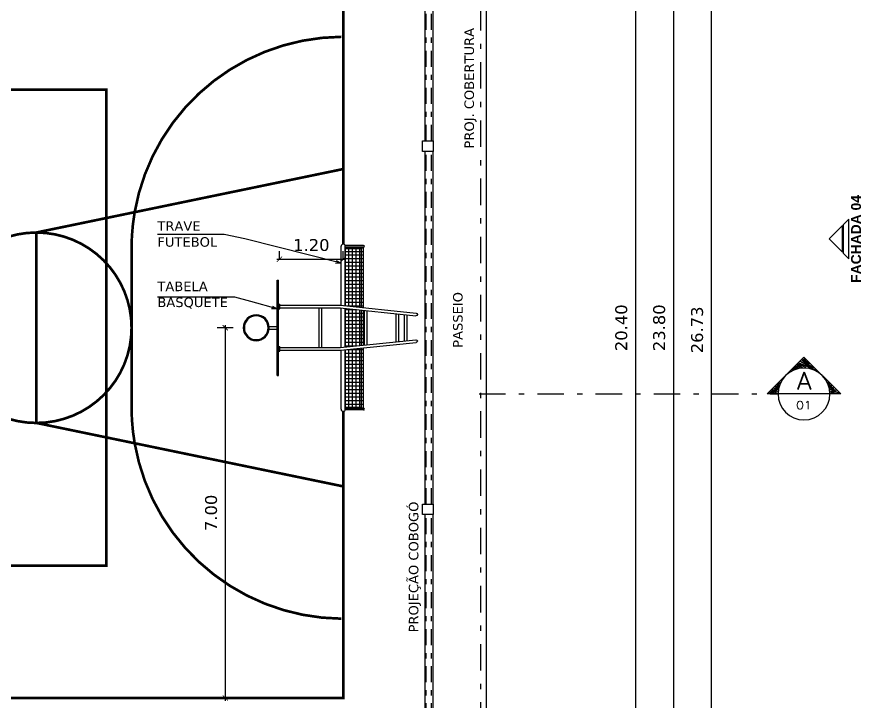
# Model space of a CAD drawing. Header units: inches. Extents: x -64 to 509, y -100 to 268.
# Drawn here: x 97.66 to 113.62, y -13.93 to -0.97 of the extents above; entities that cross this region are included whole.
import ezdxf
from ezdxf.enums import TextEntityAlignment as Align

# ---------------------------------------------------------------- set-up
doc = ezdxf.new("R2010")
doc.units = ezdxf.units.IN
doc.header["$MEASUREMENT"] = 0
doc.header["$PDMODE"] = 35
for name, pattern in [('DASHDOT2', [0.5, 0.25, -0.125, 0, -0.125]), ('DASHDOTX2', [2, 1, -0.5, 0, -0.5]), ('HIDDEN', [0.375, 0.25, -0.125])]:
    doc.linetypes.add(name, pattern=pattern)
for name, color, linetype in [('A-01', 1, 'Continuous'), ('ARQ_REBOCO', 4, 'Continuous'), ('COTA', 1, 'Continuous'), ('INDICACAO', 2, 'Continuous'), ('PILAR', 5, 'Continuous'), ('PISOS', 8, 'Continuous'), ('PROJ COBERTA', 8, 'DASHDOTX2'), ('TXAMB', 2, 'Continuous')]:
    doc.layers.add(name, color=color, linetype=linetype)
doc.styles.add('AMB100', font='verdana.ttf')
doc.styles.add('AMB125', font='verdana.ttf')
doc.styles.add('SWISS', font='arialbd.ttf')
doc.styles.add('T15', font='SIMPLEX.shx', dxfattribs={"width": 1.1, "height": 0.075})
doc.styles.add('T32', font='SIMPLEX.shx', dxfattribs={"width": 1.1, "height": 0.32})
doc.dimstyles.new('COTA125$0', dxfattribs={"dimtxt": 0.225, "dimasz": 0.1, "dimexe": 0.15, "dimexo": 0.5, "dimgap": 0.15, "dimtad": 1, "dimzin": 4, "dimdsep": 46, "dimtxsty": 'AMB125', "dimblk": 'ARCHTICK', "dimcen": -0.1, "dimdle": 0.05, "dimclrd": 256, "dimclre": 256, "dimclrt": 3, "dimadec": 0, "dimazin": 0, "dimtfac": 1, "dimtix": 1, "dimtmove": 2, "dimatfit": 3, "dimldrblk": 'OPEN30', "dimfxl": 0.5, "dimfxlon": 1, "dimtvp": 0.5, "dimtfillclr": 2, "dimtolj": 1, "dimtzin": 4, "dimarcsym": 0})
doc.dimstyles.new('COTA125$7', dxfattribs={"dimtxt": 0.225, "dimasz": 0.1, "dimexe": 0.15, "dimexo": 0.5, "dimgap": 0.15, "dimtad": 1, "dimzin": 4, "dimdsep": 46, "dimtxsty": 'AMB125', "dimblk": 'ARCHTICK', "dimcen": -0.1, "dimdle": 0.05, "dimclrd": 256, "dimclre": 256, "dimclrt": 3, "dimadec": 0, "dimazin": 0, "dimtfac": 1, "dimtix": 1, "dimtmove": 2, "dimatfit": 3, "dimldrblk": 'OPEN30', "dimfxl": 0.5, "dimfxlon": 1, "dimtvp": 0.5, "dimtfillclr": 2, "dimtolj": 1, "dimtzin": 4, "dimarcsym": 0})

# ---------------------------------------------------------------- blocks, each defined once
blk = doc.blocks.new('_ArchTick')
at = {"color": 0, "linetype": 'ByBlock', "const_width": 0.15}
blk.add_lwpolyline([(-0.5, -0.5), (0.5, 0.5)], dxfattribs=at)
blk = doc.blocks.new('*D145')
at = {"layer": 'COTA', "lineweight": -2, "transparency": 16777216}
for p, q in [((109.353, 3.4), (109.353, -17.1)), ((108.853, 3.35), (109.503, 3.35)), ((108.853, -17.05), (109.503, -17.05))]:
    blk.add_line(p, q, dxfattribs=at)
at = {"layer": 'DEFPOINTS', "color": 0, "transparency": 16777216}
for p in [(106.43, 3.35), (106.43, -17.05), (109.353, -17.05)]:
    blk.add_point(p, dxfattribs=at)
at = {"layer": 'COTA', "lineweight": -2, "transparency": 16777216, "xscale": 0.1, "yscale": 0.1, "zscale": 0.1}
for p, rotation in [((109.353, 3.35), 90), ((109.353, -17.05), 270)]:
    blk.add_blockref('_ArchTick', p, dxfattribs=dict(at, rotation=rotation))
at = {"layer": 'COTA', "color": 2, "transparency": 16777216, "insert": (109.086, -6.85), "char_height": 0.225, "attachment_point": 5, "rotation": 90, "style": 'AMB125'}
blk.add_mtext('\\A1;20.40', dxfattribs=at)
blk = doc.blocks.new('_Open30')
at = {"color": 0, "linetype": 'ByBlock', "lineweight": -2}
for p, q in [((-1, 0.27), (0, 0)), ((0, 0), (-1, -0.27)), ((0, 0), (-1, 0))]:
    blk.add_line(p, q, dxfattribs=at)
blk = doc.blocks.new('*D37')
at = {"layer": 'COTA', "lineweight": -2, "transparency": 16777216}
for p, q in [((109.57, 5.05), (110.22, 5.05)), ((110.07, 5.1), (110.07, -18.8)), ((109.57, -18.75), (110.22, -18.75))]:
    blk.add_line(p, q, dxfattribs=at)
at = {"layer": 'DEFPOINTS', "color": 0, "transparency": 16777216}
for p in [(105.53, 5.05), (105.53, -18.75), (110.07, -18.75)]:
    blk.add_point(p, dxfattribs=at)
at = {"layer": 'COTA', "lineweight": -2, "transparency": 16777216, "xscale": 0.1, "yscale": 0.1, "zscale": 0.1}
for p, rotation in [((110.07, 5.05), 90), ((110.07, -18.75), 270)]:
    blk.add_blockref('_ArchTick', p, dxfattribs=dict(at, rotation=rotation))
at = {"layer": 'COTA', "color": 2, "transparency": 16777216, "insert": (109.802, -6.85), "char_height": 0.225, "attachment_point": 5, "rotation": 90, "style": 'AMB125'}
blk.add_mtext('\\A1;23.80', dxfattribs=at)
blk = doc.blocks.new('corte')
at = {"layer": 'A-01', "color": 4}
for p, q in [((0, 0.694), (0, -0.694)), ((0, 0.694), (0.694, 0)), ((0, -0.694), (0.694, 0))]:
    blk.add_line(p, q, dxfattribs=at)
at = {"layer": 'A-01', "color": 4, "linetype": 'DASHDOT2', "ltscale": 2}
blk.add_line((0, -6.138), (0, -0.49), dxfattribs=at)
at = {"layer": 'A-01', "color": 2}
for points in [[(0.227, 0.447), (0.187, 0.487), (0.19, 0.459), (0.153, 0.524), (0.156, 0.478), (0.11, 0.567), (0.123, 0.484), (0.067, 0.61), (0.086, 0.493), (0.021, 0.659), (0.049, 0.499), (0.018, 0.57), (0.021, 0.505)], [(0.673, 0.001), (0.642, 0.035), (0.66, -0.014), (0.574, 0.103), (0.636, -0.036), (0.497, 0.18), (0.611, -0.063), (0.445, 0.229), (0.583, -0.088), (0.501, 0.038), (0.562, -0.113), (0.497, -0.026), (0.544, -0.137), (0.491, -0.076), (0.522, -0.153), (0.488, -0.119), (0.504, -0.168), (0.479, -0.153), (0.491, -0.189), (0.467, -0.174), (0.473, -0.205), (0.457, -0.199), (0.457, -0.22), (0.445, -0.22), (0.439, -0.242)], [(0.224, -0.454), (0.215, -0.451), (0.209, -0.469), (0.19, -0.46), (0.184, -0.494), (0.163, -0.475), (0.169, -0.509), (0.138, -0.482), (0.15, -0.525), (0.101, -0.485), (0.132, -0.546), (0.07, -0.491), (0.107, -0.571), (0.04, -0.497), (0.086, -0.595), (0.009, -0.509), (0.061, -0.614), (0.009, -0.571), (0.043, -0.635), (0.012, -0.614), (0.021, -0.654)]]:
    blk.add_lwpolyline(points, dxfattribs=at)
at = {"layer": 'A-01', "color": 4}
blk.add_circle((0, 0), 0.49, dxfattribs=at)
blk = doc.blocks.new('Ind-fac')
at = {"color": 2}
for p, q in [((-0.601, -0.897), (-0.001, -0.297)), ((0.599, -0.897), (-0.001, -0.297)), ((-0.893, -1.19), (-0.657, -0.954)), ((-0.657, -0.954), (0.656, -0.954)), ((-0.601, -0.897), (0.599, -0.897)), ((0.892, -1.19), (0.656, -0.954)), ((-0.893, -1.19), (0.892, -1.19))]:
    blk.add_line(p, q, dxfattribs=at)
at = {"color": 3, "style": 'SWISS', "flags": 4}
blk.add_attdef('N', text='', height=0.25, dxfattribs=at).set_placement((0.002, -0.635), align=Align.MIDDLE_CENTER)
blk = doc.blocks.new('*D342')
at = {"layer": 'COTA', "lineweight": -2, "transparency": 16777216}
for p, q in [((110.286, 6.475), (110.936, 6.475)), ((110.786, 6.525), (110.786, -20.305)), ((110.286, -20.255), (110.936, -20.255))]:
    blk.add_line(p, q, dxfattribs=at)
at = {"layer": 'DEFPOINTS', "color": 0, "transparency": 16777216}
for p in [(106.53, 6.475), (106.53, -20.255), (110.786, -20.255)]:
    blk.add_point(p, dxfattribs=at)
at = {"layer": 'COTA', "lineweight": -2, "transparency": 16777216, "xscale": 0.1, "yscale": 0.1, "zscale": 0.1}
for p, rotation in [((110.786, 6.475), 90), ((110.786, -20.255), 270)]:
    blk.add_blockref('_ArchTick', p, dxfattribs=dict(at, rotation=rotation))
at = {"layer": 'COTA', "color": 2, "transparency": 16777216, "insert": (110.519, -6.89), "char_height": 0.225, "attachment_point": 5, "rotation": 90, "style": 'AMB125'}
blk.add_mtext('\\A1;26.73', dxfattribs=at)
blk = doc.blocks.new('*D482')
at = {"layer": 'COTA', "lineweight": -2, "transparency": 16777216}
for p, q in [((102.626, -5.555), (102.626, -5.405)), ((103.83, -5.555), (103.83, -5.405)), ((102.576, -5.555), (103.88, -5.555))]:
    blk.add_line(p, q, dxfattribs=at)
at = {"layer": 'DEFPOINTS', "color": 0, "transparency": 16777216}
for p in [(103.83, -5.555), (102.626, -5.95), (103.83, -5.95)]:
    blk.add_point(p, dxfattribs=at)
at = {"layer": 'COTA', "lineweight": -2, "transparency": 16777216, "xscale": 0.1, "yscale": 0.1, "zscale": 0.1, "rotation": 180}
blk.add_blockref('_ArchTick', (102.626, -5.555), dxfattribs=at)
at = {"layer": 'COTA', "lineweight": -2, "transparency": 16777216, "xscale": 0.1, "yscale": 0.1, "zscale": 0.1}
blk.add_blockref('_ArchTick', (103.83, -5.555), dxfattribs=at)
at = {"layer": 'COTA', "color": 2, "transparency": 16777216, "insert": (103.228, -5.288), "char_height": 0.225, "attachment_point": 5, "style": 'AMB125'}
blk.add_mtext('\\A1;1.20', dxfattribs=at)
blk = doc.blocks.new('*D483')
at = {"layer": 'COTA', "lineweight": -2, "transparency": 16777216}
for p, q in [((101.751, -6.85), (101.451, -6.85)), ((101.601, -6.8), (101.601, -13.9)), ((101.751, -13.85), (101.451, -13.85))]:
    blk.add_line(p, q, dxfattribs=at)
at = {"layer": 'DEFPOINTS', "color": 0, "transparency": 16777216}
for p in [(102.251, -6.85), (101.601, -13.85), (102.251, -13.85)]:
    blk.add_point(p, dxfattribs=at)
at = {"layer": 'COTA', "lineweight": -2, "transparency": 16777216, "xscale": 0.1, "yscale": 0.1, "zscale": 0.1}
for p, rotation in [((101.601, -6.85), 90), ((101.601, -13.85), 270)]:
    blk.add_blockref('_ArchTick', p, dxfattribs=dict(at, rotation=rotation))
at = {"layer": 'COTA', "color": 2, "transparency": 16777216, "insert": (101.334, -10.35), "char_height": 0.225, "attachment_point": 5, "rotation": 90, "style": 'AMB125'}
blk.add_mtext('\\A1;7.00', dxfattribs=at)
blk = doc.blocks.new('TABELA')
at = {"color": 2}
for p, q in [((2.433, -0.9), (2.433, 0.9)), ((2.458, 0.9), (2.433, 0.9)), ((2.458, -0.9), (2.458, 0.9)), ((1.258, 0.425), (-0.17, 0.277)), ((1.263, 0.375), (-0.165, 0.228)), ((0.758, -0.323), (0.758, 0.323)), ((0.808, -0.328), (0.808, 0.328)), ((2.403, 0.425), (1.258, 0.425)), ((2.403, 0.375), (1.258, 0.375)), ((1.613, -0.375), (1.613, 0.375)), ((1.663, -0.375), (1.663, 0.375)), ((2.403, 0.355), (2.403, 0.445)), ((2.433, 0.445), (2.403, 0.445)), ((2.433, 0.355), (2.403, 0.355)), ((0, -0.245), (0, 0.245)), ((0.05, -0.25), (0.05, 0.25)), ((0.159, -0.261), (0.159, 0.261)), ((0.209, -0.266), (0.209, 0.266)), ((2.608, 0.025), (2.458, 0.025)), ((2.608, -0.025), (2.458, -0.025)), ((1.258, -0.425), (-0.17, -0.277)), ((1.263, -0.375), (-0.165, -0.228)), ((2.403, -0.375), (1.258, -0.375)), ((2.403, -0.425), (1.258, -0.425)), ((2.403, -0.445), (2.403, -0.355)), ((2.433, -0.355), (2.403, -0.355)), ((2.433, -0.445), (2.403, -0.445)), ((2.458, -0.9), (2.433, -0.9))]:
    blk.add_line(p, q, dxfattribs=at)
for radius in [0.245, 0.225]:
    blk.add_circle((2.851, 0), radius, dxfattribs=at)
for centre, start, end in [((-0.168, 0.252), 95.9061, 275.9061), ((-0.168, -0.252), 84.0939, 264.0939)]:
    blk.add_arc(centre, 0.025, start, end, dxfattribs=at)

msp = doc.modelspace()

# ---------------------------------------------------------------- hatches: boundary and pattern name
h = msp.add_hatch()
h.set_pattern_fill('ANSI37', color=1, scale=0.55, angle=135, style=0)
h.set_pattern_definition([(3e-13, (103.87026, -6.849634), (3e-16, -0.06875), []), (270, (103.87026, -6.849634), (-0.06875, -3e-16), [])])
h.paths.add_polyline_path([(104.175, -6.466), (103.87, -6.434), (103.87, -5.35), (104.175, -5.35)])
h.paths.add_polyline_path([(104.215, -6.47), (104.175, -6.466), (104.175, -5.35), (103.87, -5.35), (103.87, -5.325), (104.215, -5.325)])
h.paths.add_polyline_path([(104.175, -7.183), (103.87, -7.215), (103.87, -6.484), (104.175, -6.516)])
h.paths.add_polyline_path([(103.87, -7.265), (104.175, -7.234), (104.175, -8.35), (103.87, -8.35)])
h.paths.add_polyline_path([(104.175, -7.234), (104.215, -7.23), (104.215, -8.375), (103.87, -8.375), (103.87, -8.35), (104.175, -8.35)])
h.paths.add_polyline_path([(104.215, -7.179), (104.175, -7.183), (104.175, -6.516), (104.215, -6.52)])

# ---------------------------------------------------------------- linework, layer by layer
at = {"color": 2}
for p, q in [((103.79, -6.426), (103.79, -5.31)), ((104.215, -5.295), (103.867, -5.295)), ((103.87, -6.434), (103.87, -5.31)), ((104.215, -5.325), (103.87, -5.325)), ((103.87, -5.35), (103.87, -5.35)), ((103.79, -7.223), (103.79, -6.476)), ((103.87, -7.215), (103.87, -6.484)), ((103.79, -8.39), (103.79, -7.274)), ((103.87, -8.39), (103.87, -7.265)), ((104.215, -8.405), (103.867, -8.405)), ((103.87, -8.39), (103.87, -8.35)), ((104.215, -8.375), (103.87, -8.375))]:
    msp.add_line(p, q, dxfattribs=at)
at = {"color": 1}
for p, q in [((103.87, -5.35), (104.175, -5.35)), ((104.175, -6.466), (104.175, -5.35)), ((104.215, -6.47), (104.215, -5.325)), ((104.175, -7.183), (104.175, -6.516)), ((104.215, -7.179), (104.215, -6.52)), ((104.175, -8.35), (104.175, -7.234)), ((104.215, -8.375), (104.215, -7.23)), ((103.87, -8.35), (104.175, -8.35))]:
    msp.add_line(p, q, dxfattribs=at)
at = {"color": 2}
for centre, radius, start, end in [((103.83, -5.31), 0.04, 0, 180), ((104.215, -5.31), 0.015, 270, 90), ((103.83, -8.39), 0.04, 180, 0), ((104.215, -8.39), 0.015, 270, 90)]:
    msp.add_arc(centre, radius, start, end, dxfattribs=at)
at = {"layer": 'ARQ_REBOCO', "ltscale": 10}
for p, q in [((105.38, -3.316), (105.38, 3.35)), ((105.53, -3.316), (105.53, 3.35)), ((105.38, -10.183), (105.38, -3.516)), ((105.53, -10.183), (105.53, -3.516)), ((105.38, -17.05), (105.38, -10.383)), ((105.53, -17.05), (105.53, -10.383))]:
    msp.add_line(p, q, dxfattribs=at)
at = {"layer": 'PILAR'}
for points in [[(105.53, -3.516), (105.33, -3.516), (105.33, -3.316), (105.53, -3.316)], [(105.53, -10.383), (105.33, -10.383), (105.33, -10.183), (105.53, -10.183)]]:
    msp.add_lwpolyline(points, close=True, dxfattribs=at)
at = {"layer": 'PISOS'}
msp.add_line((106.53, 6.555), (106.53, -20.255), dxfattribs=at)
at = {"layer": 'PISOS', "color": 252, "const_width": 0.05}
for points in [[(76.83, -5.27), (76.83, 0.15), (103.83, 0.15), (103.83, -5.27)], [(81.305, -4.776), (81.305, -2.35), (99.355, -2.35), (99.355, -4.776)], [(103.83, -3.85), (98.03, -5.05)], [(98.03, -5.05), (98.03, -8.649)], [(103.83, -8.43), (103.83, -13.85), (76.83, -13.85), (76.83, -8.43)], [(103.83, -9.849), (98.03, -8.649)], [(81.305, -8.923), (81.305, -11.35), (99.355, -11.35), (99.355, -8.923)]]:
    msp.add_lwpolyline(points, dxfattribs=at)
for points in [[(103.795, -1.35), (103.795, -1.35, 0.362212), (99.889, -4.665, 0.362212)], [(98.03, -5.05, 1), (98.03, -8.65, -7.28011)], [(103.795, -12.35), (103.795, -12.35, -0.362212), (99.889, -9.034, -0.362212)]]:
    msp.add_lwpolyline(points, format="xyb", dxfattribs=at)
at = {"layer": 'PISOS', "color": 252, "linetype": 'HIDDEN', "const_width": 0.05}
for points in [[(99.355, -4.776), (99.355, -8.923)], [(99.83, -5.35), (99.83, -8.35)]]:
    msp.add_lwpolyline(points, dxfattribs=at)
for points in [[(99.889, -4.665, 0.043006), (99.83, -5.35)], [(98.03, -5.05, -1), (98.03, -8.65, 7.28011)], [(99.889, -9.034, -0.043006), (99.83, -8.35)]]:
    msp.add_lwpolyline(points, format="xyb", dxfattribs=at)
at = {"layer": 'PROJ COBERTA', "ltscale": 0.5}
msp.add_line((106.43, -19.93), (106.43, 6.23), dxfattribs=at)
at = {"layer": 'PROJ COBERTA', "ltscale": 0.3}
for p, q in [((105.4, -3.316), (105.4, 3.35)), ((105.5, -3.316), (105.5, 3.35)), ((105.4, -10.183), (105.4, -3.516)), ((105.5, -10.183), (105.5, -3.516)), ((105.4, -17.05), (105.4, -10.383)), ((105.5, -17.05), (105.5, -10.383))]:
    msp.add_line(p, q, dxfattribs=at)

# ---------------------------------------------------------------- block references
at = {"xscale": -1}
msp.add_blockref('TABELA', (105.038, -6.85), dxfattribs=at)
at = {"xscale": -1, "rotation": 270}
msp.add_blockref('corte', (112.537, -8.102), dxfattribs=at)
at = {"layer": 'INDICACAO'}
ref = msp.add_blockref('Ind-fac', (112.886, -5.171), dxfattribs=dict(at, xscale=0.4199999999982538, yscale=0.4199999999982538, zscale=0.4199999999982538, rotation=90.00000000000001))
ref.add_attrib('N', 'FACHADA 04', dxfattribs={"layer": '0', "color": 3, "height": 0.1875, "rotation": 90, "style": 'SWISS'}).set_placement((113.521, -5.171), align=Align.MIDDLE_CENTER)

# ---------------------------------------------------------------- texts
at = {"layer": 'A-01', "color": 6, "style": 'T32', "width": 1.1}
msp.add_attdef('A', text='E', height=0.328, dxfattribs=at).set_placement((112.544, -7.853), align=Align.MIDDLE)
at = {"layer": 'A-01', "color": 3, "style": 'T15', "width": 1.1}
msp.add_attdef('01', text='00', height=0.1539, dxfattribs=at).set_placement((112.535, -8.314), align=Align.MIDDLE)
at = {"layer": 'TXAMB', "style": 'AMB100'}
for s, p in [('PASSEIO ', (106.086, -6.663)), ('PROJEÇÃO COBOGÓ', (105.25, -11.373))]:
    msp.add_text(s, height=0.18, rotation=90, dxfattribs=at).set_placement(p, align=Align.CENTER)
at = {"layer": 'TXAMB', "insert": (106.236, -3.463), "char_height": 0.18, "attachment_point": 4, "rotation": 90, "style": 'AMB100'}
msp.add_mtext('PROJ. COBERTURA', dxfattribs=at)
at = {"layer": 'TXAMB', "char_height": 0.18, "attachment_point": 1, "style": 'AMB100'}
for s, insert in [('TRAVE\\PFUTEBOL', (100.318, -4.838)), ('TABELA \\PBASQUETE', (100.318, -5.979))]:
    msp.add_mtext(s, dxfattribs=dict(at, insert=insert))

# ---------------------------------------------------------------- dimensions: what is measured, and where the dimension line sits
at = {"layer": 'COTA'}
for base, p1, p2, picture, middle in [((110.786, -20.255), (106.53, 6.475), (106.53, -20.255), '*D342', (110.519, -6.89)), ((110.07, -18.75), (105.53, 5.05), (105.53, -18.75), '*D37', (109.802, -6.85)), ((109.353, -17.05), (106.43, 3.35), (106.43, -17.05), '*D145', (109.086, -6.85)), ((101.601, -13.85), (102.251, -6.85), (102.251, -13.85), '*D483', (101.334, -10.35))]:
    dim = msp.add_linear_dim(base=base, p1=p1, p2=p2, angle=90, dimstyle='COTA125$0', override={"dimclrt": 2}, dxfattribs=at)
    dim.commit()
    dim.dimension.update_dxf_attribs({"geometry": picture, "text_midpoint": middle})
dim = msp.add_linear_dim(base=(103.83, -5.555), p1=(102.626, -5.95), p2=(103.83, -5.95), dimstyle='COTA125$0', override={"dimclrt": 2}, dxfattribs=at)
dim.commit()
dim.dimension.update_dxf_attribs({"geometry": '*D482', "text_midpoint": (103.228, -5.288)})

# ---------------------------------------------------------------- leaders
at = {"layer": 'COTA', "annotation_type": 0, "has_hookline": 1, "hookline_direction": 1}
for points, text_width in [([(103.79, -5.631), (101.972, -5.172), (101.579, -5.087)], 1.111), ([(102.58, -6.493), (102.085, -6.353), (101.78, -6.272)], 1.312)]:
    msp.add_leader(points, dimstyle='COTA125$7', override={"dimclrt": 2}, dxfattribs=dict(at, text_width=text_width))

doc.saveas('drawing.dxf')
